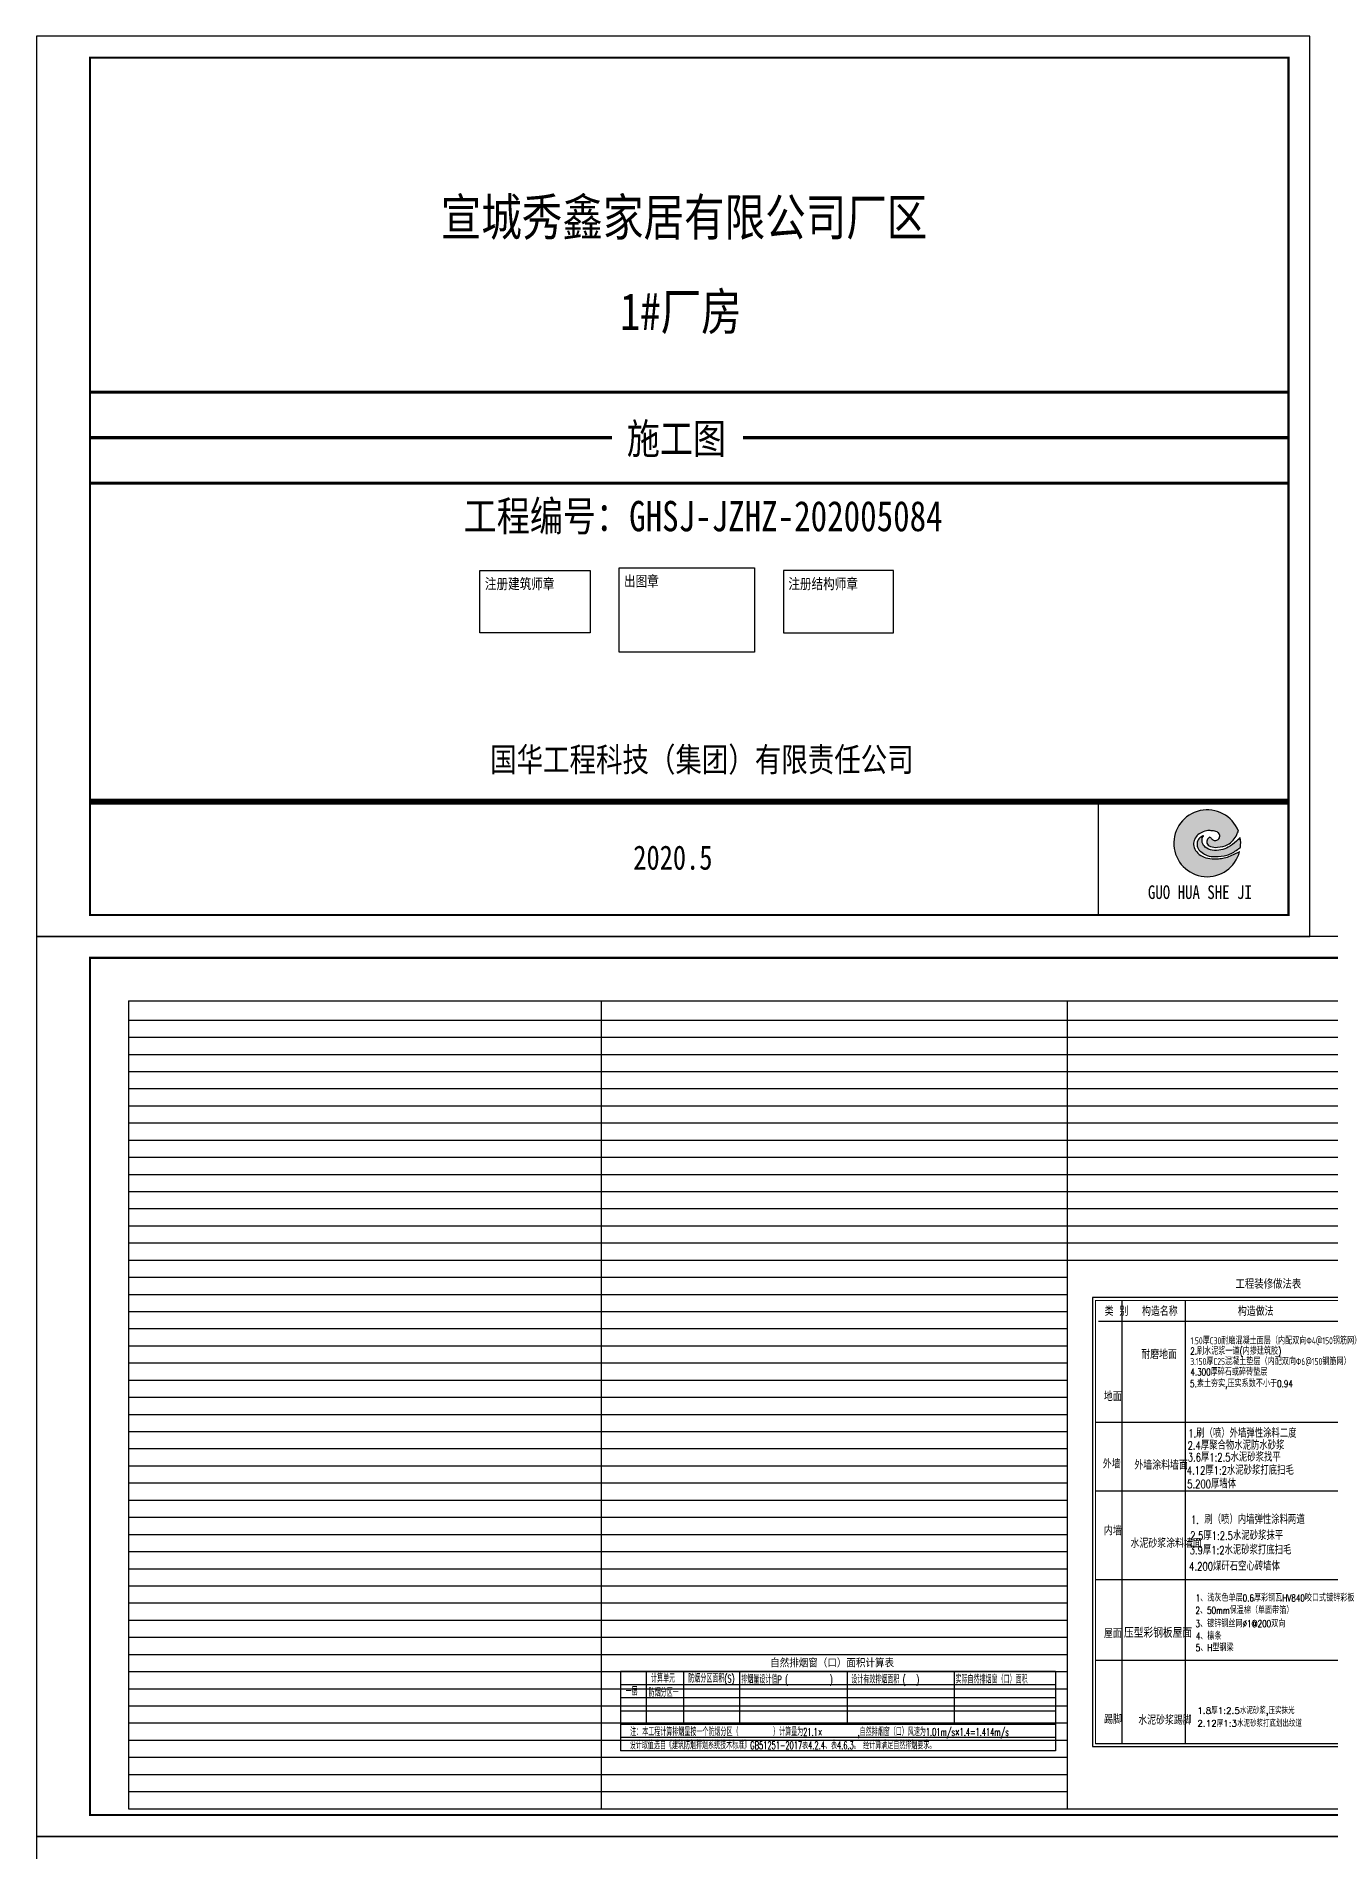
# Model space of a CAD drawing. Extents: x -21908402 to 2681150, y 88493 to 5079726.
# Drawn here: x 1660771 to 1721136, y 402780 to 487493 of the extents above; entities that cross this region are included whole.
import ezdxf
from ezdxf.enums import TextEntityAlignment as Align

# ---------------------------------------------------------------- set-up
doc = ezdxf.new("R2010")
doc.units = 0
doc.header["$LTSCALE"] = 1000
for name, color, linetype in [('HZ', 7, 'Continuous'), ('PP-COM', 7, 'Continuous'), ('PUB_DIM', 3, 'Continuous'), ('PUB_TEXT', 7, 'Continuous'), ('PUB_TITLE', 4, 'Continuous'), ('TEXT', 7, 'Continuous'), ('TITLE', 4, 'Continuous'), ('WINDOW', 94, 'Continuous'), ('图框', 66, 'Continuous'), ('图签', 4, 'Continuous'), ('校对', 60, 'Continuous'), ('说明', 7, 'Continuous')]:
    doc.layers.add(name, color=color, linetype=linetype)
doc.styles.add('-黑体', font='simhei.ttf', dxfattribs={"width": 0.8})
doc.styles.add('_HZTXT', font='txt.shx', dxfattribs={"width": 0.8, "bigfont": 'hztxt.shx'})
doc.styles.add('_TCH_DIM', font='SIMPLEX', dxfattribs={"bigfont": 'GBCBIG'})
doc.styles.add('_TXTwwz1', font='SIMPLEX.shx', dxfattribs={"width": 0.6, "bigfont": 'hzdx.shx'})
doc.styles.add('COMP', font='complex_.ttf', dxfattribs={"bigfont": 'hztxt'})
doc.styles.add('HZ5', font='txt.shx', dxfattribs={"width": 0.7, "bigfont": 'hztxt.shx'})
doc.styles.add('STYLE1', font='simhei.ttf', dxfattribs={"width": 0.8})
doc.styles.add('宋体', font='')
doc.styles.add('空心黑体', font='romant.shx', dxfattribs={"width": 2, "bigfont": 'hzht.shx'})
doc.styles.get('宋体').set_extended_font_data('SimSun')

# ---------------------------------------------------------------- blocks, each defined once
blk = doc.blocks.new('GGGGGGGGF')
at = {"layer": '校对'}
for p, q in [((1877444, 412787), (1857152, 412787)), ((1877444, 412787), (1857152, 412787)), ((1857152, 412787), (1857152, 409086)), ((1877444, 412787), (1857152, 412787)), ((1858352, 412787), (1858352, 411553)), ((1858352, 412787), (1858352, 410936)), ((1858352, 412787), (1858352, 410320)), ((1860096, 412787), (1860096, 411553)), ((1860096, 412787), (1860096, 410936)), ((1860096, 412787), (1860096, 410320)), ((1862706, 412787), (1862706, 411553)), ((1862706, 412787), (1862706, 410936)), ((1862706, 412787), (1862706, 410320)), ((1867728, 412787), (1867728, 410320)), ((1867728, 412787), (1867728, 410320)), ((1872722, 412787), (1872722, 410320)), ((1877444, 412787), (1877444, 409086)), ((1877444, 412170), (1857152, 412170)), ((1877444, 412170), (1857152, 412170)), ((1858352, 412170), (1858352, 410320)), ((1860096, 412170), (1860096, 410320)), ((1862706, 412170), (1862706, 410320)), ((1877444, 411553), (1857152, 411553)), ((1877444, 410936), (1857152, 410936)), ((1877444, 410320), (1857152, 410320)), ((1877444, 409703), (1857152, 409703)), ((1877444, 409086), (1857152, 409086))]:
    blk.add_line(p, q, dxfattribs=at)
at = {"layer": 'HZ'}
for s, style, width, p in [('计算单元', '_TXTwwz1', 0.6, (1858577, 412277)), ('防烟分区面积(S)', '_TXTwwz1', 0.6, (1860318, 412277)), ('排烟量设计值P (            )', '_TXTwwz1', 0.6, (1862788, 412233)), ('自然排烟窗（口）面积计算表', '空心黑体', 1.3, (1864134, 412989)), ('设计有效排烟面积 (   )', '_TXTwwz1', 0.6, (1867916, 412233)), ('实际自然排烟窗（口）面积', '_TXTwwz1', 0.6, (1872774, 412233)), ('一层', '_TXTwwz1', 0.6, (1857395, 411671)), ('防烟分区一', '_TXTwwz1', 0.6, (1858464, 411617)), ('注：本工程计算排烟量按一个防烟分区（          ）计算量为21.1×          ,自然排烟窗（口）风速为1.01m/s×1.4=1.414m/s', '_TXTwwz1', 0.6, (1857605, 409783)), ('设计取值选自《建筑防烟排烟系统技术标准》GB51251-2017表4.2.4、表4.6.3。 经计算满足自然排烟要求。', '_TXTwwz1', 0.6, (1857588, 409166))]:
    blk.add_text(s, height=360, dxfattribs=dict(at, style=style, width=width)).set_placement(p)
blk = doc.blocks.new('3')
at = {"layer": '图签'}
h = blk.add_hatch(color=256, dxfattribs=at)
edge = h.paths.add_edge_path()
edge.add_spline(control_points=[(1583, -871), (1558, -883), (1492, -915), (1382, -968), (1252, -1014), (1099, -1032), (933, -1037), (764, -984), (634, -889), (559, -759), (576, -625), (641, -515), (750, -440), (870, -400), (985, -416), (1082, -422), (1152, -490), (1147, -576), (1086, -630), (1001, -634), (965, -581), (938, -560), (930, -553)], knot_values=[0, 0, 0, 0, 63.887895, 169.604817, 280.476336, 380.511089, 525.343789, 661.29628, 778.663339, 891.78901, 986.689519, 1076.849819, 1177.14234, 1288.120268, 1358.394698, 1444.210632, 1504.595048, 1562.569299, 1621.929046, 1678.334447, 1732.260365, 1758.214456, 1758.214456, 1758.214456, 1758.214456], degree=3, periodic=0)
edge.add_spline(control_points=[(930, -553), (910, -567), (868, -597), (845, -698), (956, -777), (1122, -783), (1355, -733), (1502, -564), (1545, -444), (1555, -418)], knot_values=[0, 0, 0, 0, 53.925917, 119.065904, 202.108356, 321.989089, 501.688438, 732.546208, 796.512534, 796.512534, 796.512534, 796.512534], degree=3, periodic=0)
edge.add_arc((872, -688), 735, 21.5384, 345.5567)
edge = h.paths.add_edge_path(flags=17)
edge.add_spline(control_points=[(1596, -563), (1569, -589), (1487, -667), (1354, -775), (1168, -842), (989, -851), (837, -796), (761, -695), (756, -609), (759, -554), (795, -528), (781, -519), (758, -527), (713, -562), (651, -629), (646, -726), (667, -826), (761, -893), (881, -974), (1075, -986), (1310, -966), (1489, -866), (1579, -796), (1601, -779)], knot_values=[0, 0, 0, 0, 85.842589, 260.208147, 389.922213, 536.342718, 667.443352, 743.969945, 813.13614, 859.874504, 876.357114, 881.852622, 891.125467, 929.594025, 1016.468712, 1086.964256, 1146.831765, 1241.689023, 1338.678559, 1480.321397, 1675.457673, 1877.933485, 1940.18405, 1940.18405, 1940.18405, 1940.18405], degree=3, periodic=0)
edge.add_arc((872, -688), 735, 352.8544, 369.7328)
for start, end in [(21.5384, 345.5567), (352.8544, 9.7328)]:
    blk.add_arc((872, -688), 735, start, end, dxfattribs=at)
for points in [[(930, -553), (955, -574), (1007, -622), (1080, -622), (1138, -570), (1142, -495), (1088, -438), (979, -414), (888, -408), (749, -448), (644, -525), (585, -626), (573, -749), (640, -879), (761, -973), (930, -1026), (1118, -1028), (1247, -1010), (1383, -965), (1508, -907), (1583, -871)], [(1596, -563), (1514, -640), (1332, -774), (1173, -832), (983, -838), (827, -771), (769, -689), (757, -600), (777, -543), (789, -525), (783, -521), (771, -523), (729, -551), (660, -640), (650, -731), (670, -806), (759, -891), (868, -955), (1050, -980), (1302, -949), (1536, -828), (1601, -779)], [(930, -553), (878, -600), (862, -683), (941, -757), (1096, -776), (1322, -717), (1524, -495), (1555, -418)]]:
    blk.add_spline(points, degree=3, dxfattribs=at)
blk = doc.blocks.new('_INDEX')
blk.add_line((-0.5, 0), (0.5, 0))
blk.add_circle((0, 0), 0.5)
at = {"style": 'COMP'}
for tag, width, p, p2 in [('1', 1.388087, (-0.17, 0.05), (0.17, 0.05)), ('-', 0.84274, (-0.17, -0.39), (0.17, -0.39))]:
    blk.add_attdef(tag, text='', height=0.34, dxfattribs=dict(at, width=width)).set_placement(p, p2, align=Align.FIT)
blk = doc.blocks.new('FFFDD')
at = {"layer": 'WINDOW', "linetype": 'ByBlock'}
blk.add_line((1760216, 407823), (1760356, 428496), dxfattribs=at)
blk.add_lwpolyline([(1741463, 407683), (1760356, 407683), (1760356, 428636), (1741463, 428636)], close=True, dxfattribs=at)
at = {"layer": 'WINDOW', "linetype": 'ByBlock', "const_width": 50}
blk.add_lwpolyline([(1741603, 407823), (1760216, 407823), (1760216, 428496), (1741603, 428496)], close=True, dxfattribs=at)
at = {"layer": '图框'}
for p, q in [((1742846, 407791), (1742846, 428464)), ((1745798, 407823), (1745798, 428496)), ((1754643, 407823), (1754643, 428496)), ((1756700, 407799), (1756700, 428472)), ((1741743, 427535), (1760356, 427535)), ((1741603, 422831), (1760216, 422831)), ((1741603, 419612), (1757011, 419612)), ((1741603, 419612), (1760216, 419612)), ((1757011, 419612), (1760216, 419612)), ((1741603, 415485), (1760216, 415485)), ((1741603, 411714), (1760216, 411714)), ((1741603, 411714), (1760216, 411714)), ((1741603, 407823), (1760216, 407823))]:
    blk.add_line(p, q, dxfattribs=at)
at = {"layer": 'PUB_DIM'}
ref = blk.add_blockref('_INDEX', (1759595, 426554), dxfattribs=dict(at, xscale=641.114559157053, yscale=641.1145594328409, zscale=641.114559378659))
ref.add_attrib('1', 'DA25', dxfattribs={"layer": '0', "height": 218, "style": 'COMP', "width": 0.252961}).set_placement((1759486, 426586, -5722), (1759704, 426586, -5722), align=Align.FIT)
ref.add_attrib('-', '14', dxfattribs={"layer": '0', "height": 218, "style": 'COMP', "width": 0.581255}).set_placement((1759486, 426304, -5722), (1759704, 426304, -5722), align=Align.FIT)
ref = blk.add_blockref('_INDEX', (1758310, 420441), dxfattribs=dict(at, xscale=755.5679997608531, yscale=755.5680000858265, zscale=755.5680000219901))
ref.add_attrib('1', '外墙A', dxfattribs={"layer": '0', "height": 256.9, "style": 'COMP', "width": 0.272985}).set_placement((1758181, 420479, -6743), (1758438, 420479, -6743), align=Align.FIT)
ref.add_attrib('-', '61', dxfattribs={"layer": '0', "height": 256.9, "style": 'COMP', "width": 0.597514}).set_placement((1758181, 420146, -6743), (1758438, 420146, -6743), align=Align.FIT)
ref = blk.add_blockref('_INDEX', (1758158, 416417), dxfattribs=dict(at, xscale=755.5679997608531, yscale=755.5680000858265, zscale=755.5680000219901))
ref.add_attrib('1', '内墙A', dxfattribs={"layer": '0', "height": 256.9, "style": 'COMP', "width": 0.272985}).set_placement((1758030, 416455, -6743), (1758287, 416455, -6743), align=Align.FIT)
ref.add_attrib('-', '78', dxfattribs={"layer": '0', "height": 256.9, "style": 'COMP', "width": 0.524557}).set_placement((1758030, 416122, -6743), (1758287, 416122, -6743), align=Align.FIT)
ref = blk.add_blockref('_INDEX', (1758287, 408689), dxfattribs=dict(at, xscale=641.114559157053, yscale=641.1145594328409, zscale=641.114559378659))
ref.add_attrib('1', '1', dxfattribs={"layer": '0', "height": 218, "style": 'COMP', "width": 1.388087}).set_placement((1758178, 408721, -5722), (1758396, 408721, -5722), align=Align.FIT)
ref.add_attrib('-', '181', dxfattribs={"layer": '0', "height": 218, "style": 'COMP', "width": 0.417708}).set_placement((1758178, 408438, -5722), (1758396, 408438, -5722), align=Align.FIT)
at = {"linetype": 'ByBlock', "style": 'HZ5', "width": 0.75}
for s, height, p in [('1.50厚C30耐磨混凝土面层（内配双向Ф4@150钢筋网）', 326.68, (1746032, 426461)), ('2.刷水泥浆一道(内掺建筑胶)', 326.68, (1746017, 425976)), ('(面层可', 373.3, (1754825, 425692)), ('厂房地面', 373.3, (1755027, 426349)), ('12J304', 373.3, (1757376, 426378)), ('3.150厚C25混凝土垫层（内配双向Ф6@150钢筋网）', 326.68, (1746022, 425491)), ('4.300厚碎石或碎砖垫层', 326.68, (1746022, 424999)), ('由甲方自定)', 373.3, (1754825, 425110)), ('5.素土夯实,压实系数不小于0.94', 326.68, (1746008, 424462)), ('3.6厚1:2.5水泥砂浆找平', 385, (1745899, 420991)), ('见立面标注', 373.3, (1754915, 420969)), ('皖2014J301', 440, (1757454, 421059)), ('4.12厚1:2水泥砂浆打底扫毛', 385, (1745855, 420376)), ('(0.2m以下墙体)', 373.3, (1754750, 420360)), ('5.200厚墙体', 385, (1745873, 419743)), ('1. 刷（喷）内墙弹性涂料两道', 385, (1746047, 418081)), ('2.5厚1:2.5水泥砂浆抹平', 385, (1746011, 417333)), ('3.9厚1:2水泥砂浆打底扫毛', 385, (1745989, 416658)), ('(0.2m以下墙体)', 373.3, (1754750, 416877)), ('皖2014J301', 440, (1757303, 417035)), ('4.200煤矸石空心砖墙体', 385, (1745967, 415900)), ('2、50mm保温棉（单面带箔）', 326.68, (1746262, 413879)), ('1、浅灰色单层0.6厚彩钢瓦HV840咬口式镀锌彩板', 326.68, (1746269, 414459)), ('3、镀锌钢丝网%%C1@200双向', 326.68, (1746262, 413258)), ('01J925-1', 440, (1757303, 413148)), ('4、檩条', 326.7, (1746274, 412675)), ('屋面', 440, (1755310, 412870)), ('5、H型钢梁', 326.7, (1746274, 412142)), ('12J304', 373.3, (1757728, 409069))]:
    blk.add_text(s, height=height, dxfattribs=at).set_placement(p)
at = {"layer": 'PUB_TEXT', "color": 3, "style": '-黑体', "width": 0.8}
blk.add_text('工程装修做法表', height=391.4, dxfattribs=at).set_placement((1748126, 429092))
at = {"layer": 'PUB_TEXT', "style": 'HZ5', "width": 0.75}
for s, p in [('2.4厚聚合物水泥防水砂浆', (1745892, 421542)), ('1.刷（喷）外墙弹性涂料二度', (1745923, 422106))]:
    blk.add_text(s, height=385, dxfattribs=at).set_placement(p)
at = {"layer": '说明', "linetype": 'Continuous', "style": '_HZTXT', "width": 0.8}
for s, height, p in [('类 别', 384.7, (1742023, 427790)), ('构造名称', 384.7, (1743769, 427790)), ('构造做法', 384.7, (1748239, 427790)), ('适 用 范 围', 384.7, (1755082, 427790)), ('备   注', 384.7, (1758605, 427790)), ('耐磨地面', 384.7, (1743731, 425773)), ('地面', 384.7, (1741993, 423812)), ('外墙', 384.7, (1741941, 420669)), ('外墙涂料墙面', 384.7, (1743413, 420612)), ('内墙', 384.7, (1741990, 417553)), ('水泥砂浆涂料墙面', 384.7, (1743232, 416965)), ('屋面', 384.7, (1741991, 412754)), ('压型彩钢板屋面', 453.3, (1742929, 412767)), ('踢脚', 384.7, (1742000, 408744)), ('水泥砂浆踢脚', 384.7, (1743591, 408713))]:
    blk.add_text(s, height=height, dxfattribs=at).set_placement(p)
at = {"layer": '说明', "linetype": 'Continuous', "style": '_TCH_DIM'}
for s, height, p in [('(面积较大的水泥地面须', 264, (1757090, 426015)), ('做地面平头缩缝,面积', 264, (1757105, 425665)), ('≤6mX6m,缩缝做法参图:', 264, (1757156, 425270)), ('集12J304-2、3/188', 264, (1756776, 424627)), ('1.8厚1:2.5水泥砂浆,压实抹光', 302.23, (1746346, 409210)), ('2.12厚1:3水泥砂浆打底划出纹道', 302.23, (1746346, 408615))]:
    blk.add_text(s, height=height, dxfattribs=at).set_placement(p)

msp = doc.modelspace()

# ---------------------------------------------------------------- linework, layer by layer
for p, q in [((1665062, 442487), (1729600, 442487)), ((1665062, 442487), (1665062, 404787)), ((1708844, 442487), (1708844, 404787)), ((1665062, 404787), (1708640, 404787)), ((1665062, 404787), (1729600, 404787))]:
    msp.add_line(p, q)
at = {"color": 250}
for p, q in [((1665062, 441587), (1729600, 441587)), ((1665062, 440787), (1729600, 440787)), ((1665062, 439987), (1729600, 439987)), ((1665062, 439187), (1729600, 439187)), ((1665062, 438387), (1729600, 438387)), ((1665062, 437587), (1729600, 437587)), ((1665062, 436787), (1729600, 436787)), ((1665062, 435987), (1729600, 435987)), ((1665062, 435187), (1729600, 435187)), ((1665062, 434387), (1729600, 434387)), ((1665062, 433587), (1729600, 433587)), ((1665062, 432787), (1729600, 432787)), ((1665062, 431987), (1729600, 431987)), ((1665062, 431187), (1729600, 431187)), ((1665062, 430387), (1729600, 430387)), ((1665062, 429587), (1708844, 429587)), ((1665062, 428787), (1708844, 428787)), ((1665062, 427987), (1708844, 427987)), ((1665062, 427187), (1708844, 427187)), ((1665062, 426387), (1708844, 426387)), ((1665062, 425587), (1708844, 425587)), ((1665062, 424787), (1708844, 424787)), ((1665062, 423987), (1708844, 423987)), ((1665062, 423187), (1708844, 423187)), ((1665062, 422387), (1708844, 422387)), ((1665062, 421587), (1708844, 421587)), ((1665062, 420787), (1708844, 420787)), ((1665062, 419987), (1708844, 419987)), ((1665062, 419187), (1708844, 419187)), ((1665062, 418387), (1708844, 418387)), ((1665062, 417587), (1708844, 417587)), ((1665062, 416787), (1708844, 416787)), ((1665062, 415987), (1708844, 415987)), ((1665062, 415187), (1708844, 415187)), ((1665062, 414387), (1708844, 414387)), ((1665062, 413587), (1708844, 413587)), ((1665062, 412787), (1708844, 412787)), ((1665062, 411987), (1708844, 411987)), ((1665062, 411187), (1708844, 411187)), ((1665062, 410387), (1708844, 410387)), ((1665062, 409587), (1708844, 409587)), ((1665062, 408787), (1708844, 408787)), ((1665062, 407987), (1708844, 407987)), ((1665062, 407187), (1708844, 407187)), ((1665062, 406387), (1708844, 406387)), ((1665062, 405587), (1708844, 405587))]:
    msp.add_line(p, q, dxfattribs=at)
for points in [[(1681462, 462569), (1686597, 462569), (1686597, 459663), (1681462, 459663)], [(1687948, 462695), (1694264, 462695), (1694264, 458753), (1687948, 458753)], [(1700751, 462569), (1695615, 462569), (1695615, 459663), (1700751, 459663)]]:
    msp.add_lwpolyline(points, close=True, dxfattribs=at)
at = {"layer": 'PUB_TEXT'}
msp.add_line((1687115, 442487), (1687115, 404787), dxfattribs=at)
at = {"layer": 'PUB_TITLE', "color": 4}
msp.add_line((1720171, 450268), (1720171, 487493), dxfattribs=at)
at = {"layer": 'PUB_TITLE'}
for points in [[(1660771, 445493), (1720171, 445493), (1720171, 487493), (1660771, 487493)], [(1660771, 403493), (1735071, 403493), (1735071, 445493), (1660771, 445493)], [(1660771, 340493), (1749871, 340493), (1749871, 403493), (1660771, 403493)]]:
    msp.add_lwpolyline(points, close=True, dxfattribs=at)
at = {"layer": 'PUB_TITLE', "const_width": 100}
for points in [[(1663271, 446493), (1719171, 446493), (1719171, 486493), (1663271, 486493)], [(1663271, 404493), (1734071, 404493), (1734071, 444493), (1663271, 444493)]]:
    msp.add_lwpolyline(points, close=True, dxfattribs=at)
at = {"layer": 'TITLE'}
msp.add_line((1710308, 446493), (1710308, 451778), dxfattribs=at)
for points, const_width in [([(1663271, 470886), (1719171, 470886)], 141), ([(1663271, 468764), (1687613, 468764)], 141), ([(1693727, 468764), (1719171, 468764)], 141), ([(1663271, 466643), (1719171, 466643)], 141), ([(1663271, 451778), (1719171, 451778)], 283)]:
    msp.add_lwpolyline(points, dxfattribs=dict(at, const_width=const_width))

# ---------------------------------------------------------------- block references
at = {"xscale": 2.121299999649636, "yscale": 2.121299999649636, "zscale": 2.121299999670731}
msp.add_blockref('3', (1713531, 451296), dxfattribs=at)
for name, p in [('FFFDD', (-31430, 0)), ('GGGGGGGGF', (-169139, -1600))]:
    msp.add_blockref(name, p)

# ---------------------------------------------------------------- texts
at = {"layer": 'PP-COM', "color": 4, "style": 'STYLE1', "width": 0.8}
msp.add_text('GUO HUA SHE JI', height=636.39, dxfattribs=at).set_placement((1712613, 447237))
at = {"layer": 'TEXT', "style": '-黑体', "width": 0.8}
for s, height, p in [('宣城秀鑫家居有限公司厂区', 1733.47, (1690980, 479091)), ('1#厂房', 1733.5, (1690833, 474683))]:
    msp.add_text(s, height=height, dxfattribs=at).set_placement(p, align=Align.MIDDLE)
at = {"layer": 'TEXT', "style": '宋体', "width": 0.8}
for s, height, p in [('施工图', 1414.2, (1688308, 468011)), ('工程编号：GHSJ-JZHZ-202005084', 1414.2, (1680701, 464397)), ('注册建筑师章', 495, (1681692, 461699)), ('出图章', 495, (1688178, 461825)), ('注册结构师章', 495, (1695845, 461699)), ('国华工程科技（集团）有限责任公司', 1131.36, (1681935, 453178)), ('2020.5', 1131.4, (1688610, 448604))]:
    msp.add_text(s, height=height, dxfattribs=at).set_placement(p)

doc.saveas('drawing.dxf')
